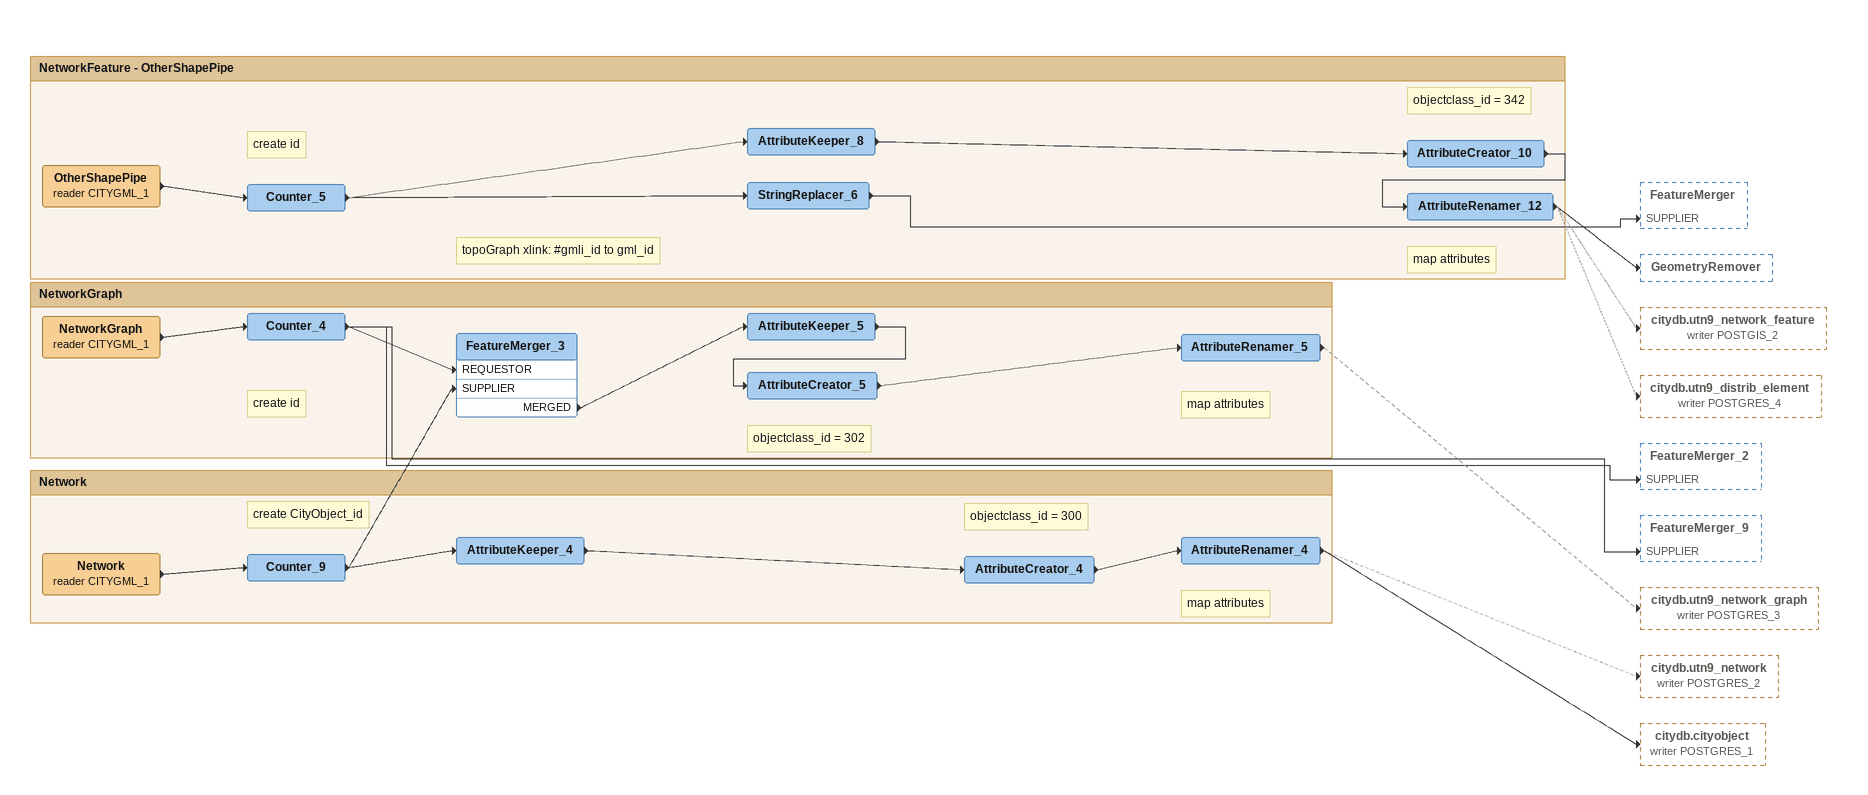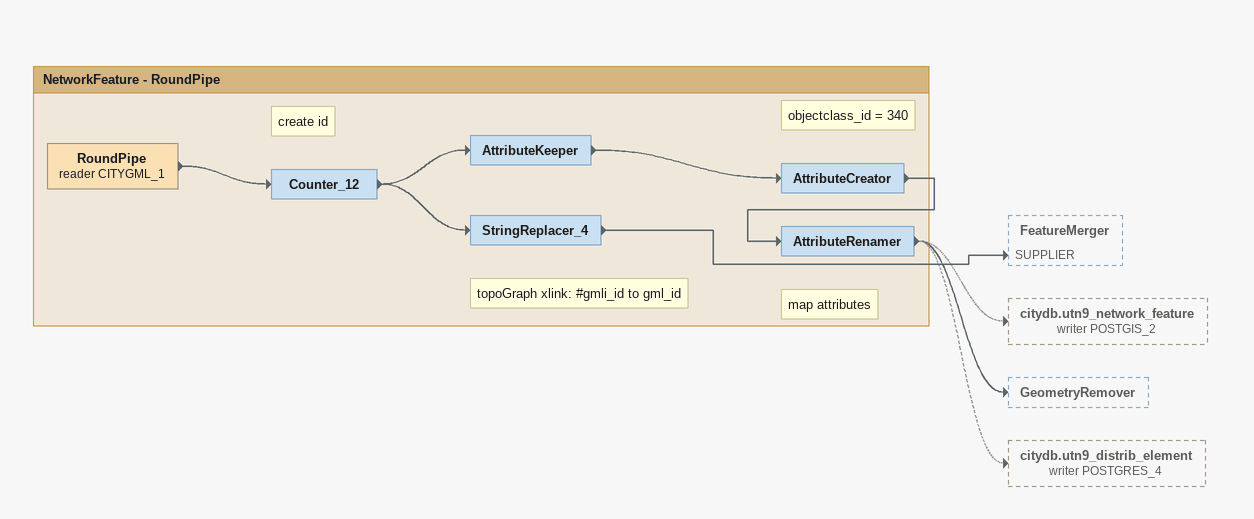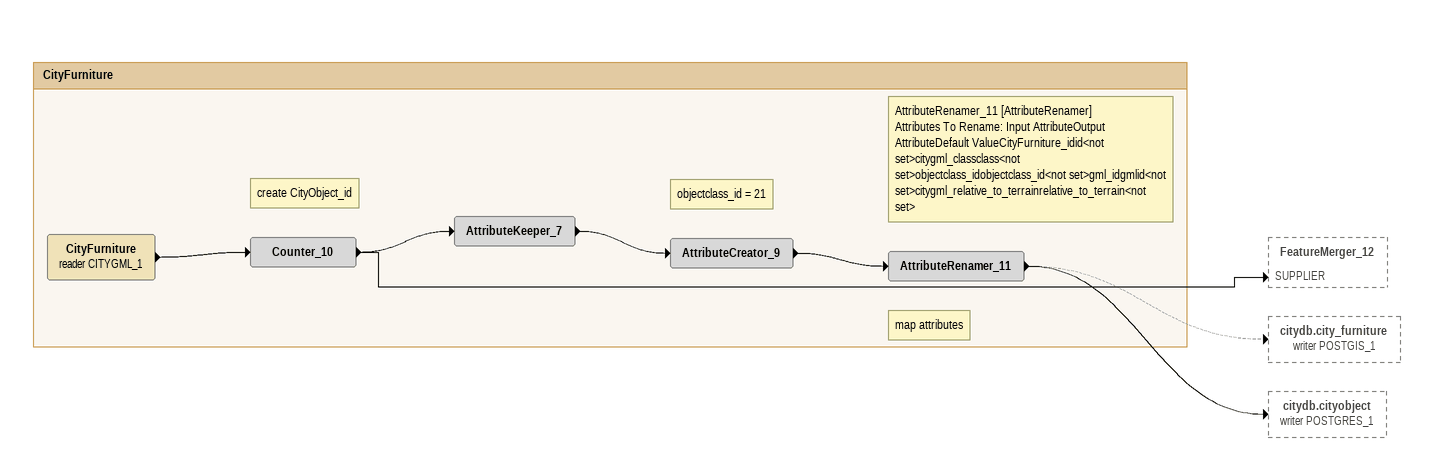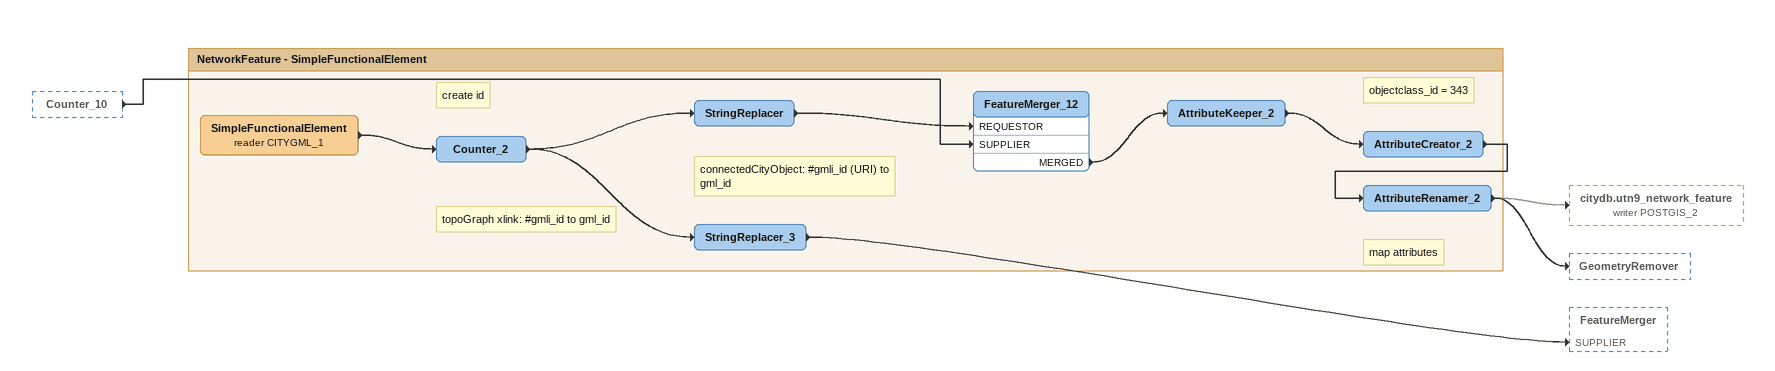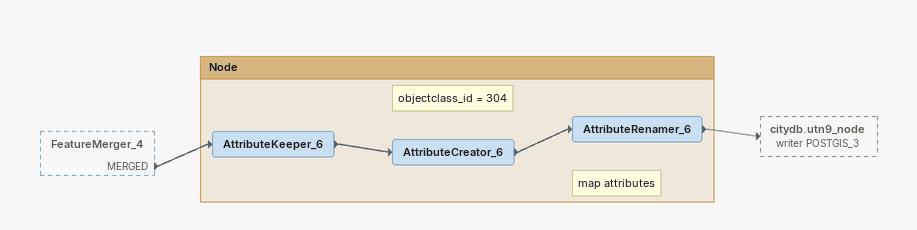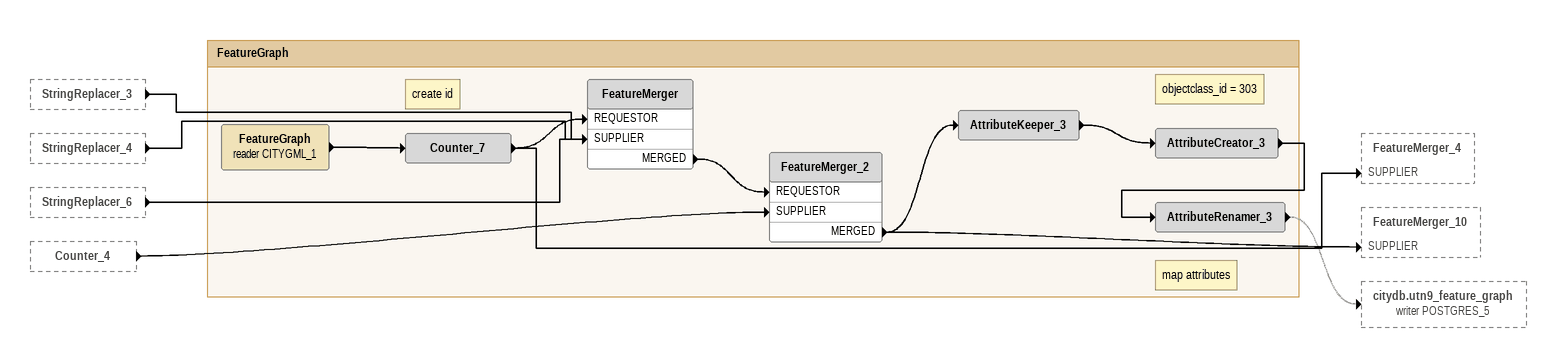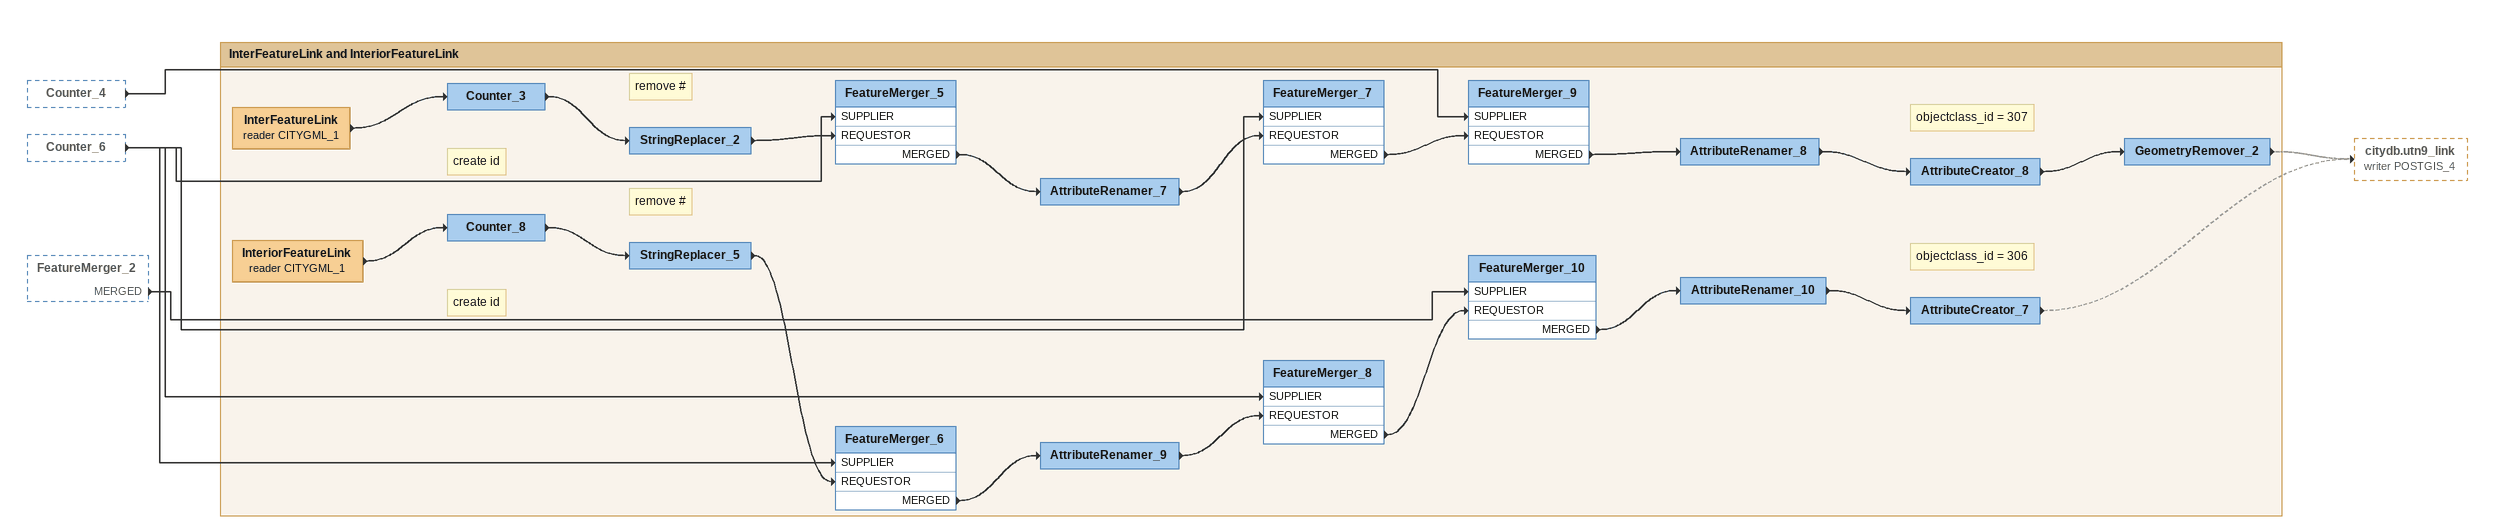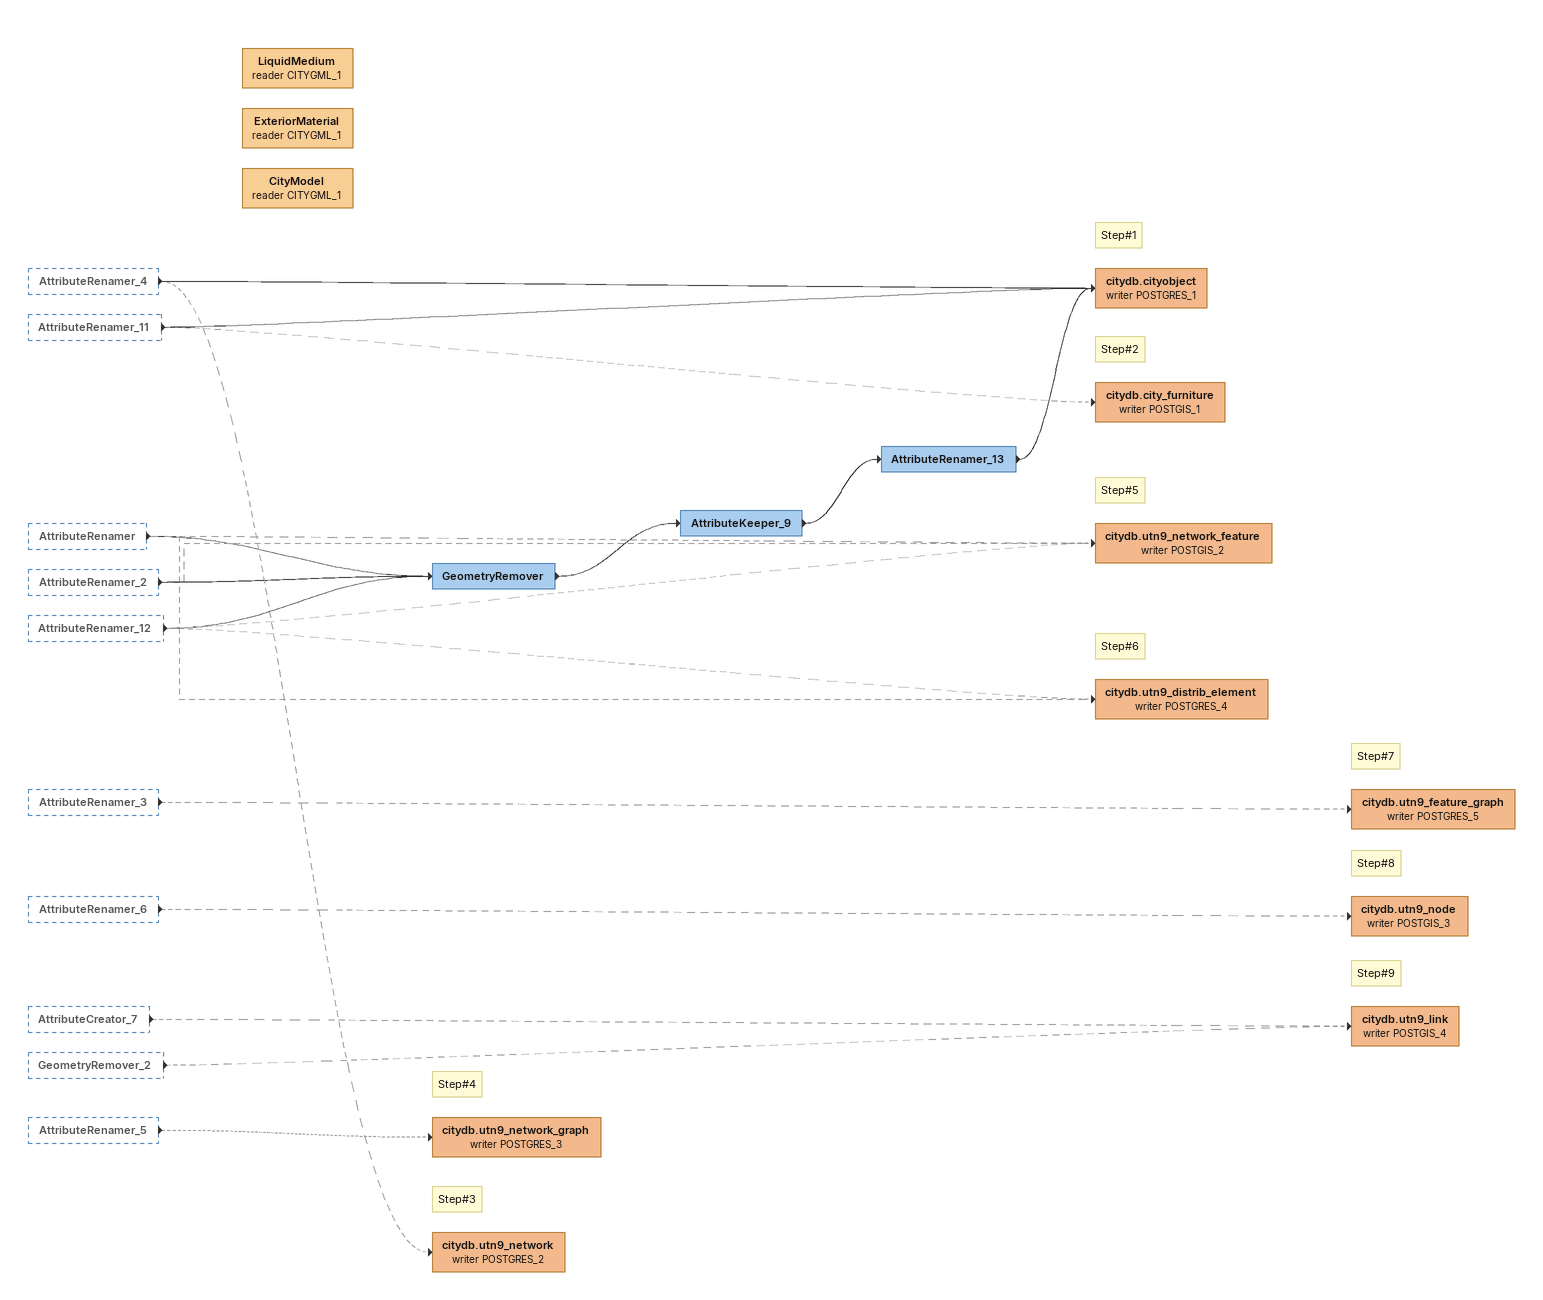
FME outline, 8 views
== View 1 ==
Bookmark: NetworkFeature - OtherShapePipe
OtherShapePipe (reader CITYGML_1)
    -> Counter_5
Note: create id
Counter_5
    -> StringReplacer_6
    -> AttributeKeeper_8
AttributeKeeper_8
    -> AttributeCreator_10
Note: objectclass_id = 342
AttributeCreator_10
    -> AttributeRenamer_12
Note: map attributes
AttributeRenamer_12
    -> GeometryRemover
    -> citydb.utn9_network_feature (writer POSTGIS_2) [off]
    -> citydb.utn9_distrib_element (writer POSTGRES_4) [off]
Note: topoGraph xlink: #gmli_id to gml_id
StringReplacer_6
    -> FeatureMerger [SUPPLIER]

Bookmark: NetworkGraph
NetworkGraph (reader CITYGML_1)
    -> Counter_4
Note: create id
Counter_4
    -> FeatureMerger_2 [SUPPLIER]
    -> FeatureMerger_3 [REQUESTOR]
    -> FeatureMerger_9 [SUPPLIER]
FeatureMerger_3
    MERGED -> AttributeKeeper_5
AttributeKeeper_5
    -> AttributeCreator_5
Note: objectclass_id = 302
AttributeCreator_5
    -> AttributeRenamer_5
Note: map attributes
AttributeRenamer_5
    -> citydb.utn9_network_graph (writer POSTGRES_3) [off]

Bookmark: Network
Network (reader CITYGML_1)
    -> Counter_9
Note: create CityObject_id
Counter_9
    -> FeatureMerger_3 [SUPPLIER]
    -> AttributeKeeper_4
AttributeKeeper_4
    -> AttributeCreator_4
Note: objectclass_id = 300
AttributeCreator_4
    -> AttributeRenamer_4
Note: map attributes
AttributeRenamer_4
    -> citydb.utn9_network (writer POSTGRES_2) [off]
    -> citydb.cityobject (writer POSTGRES_1)

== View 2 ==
Bookmark: NetworkFeature - RoundPipe
RoundPipe (reader CITYGML_1)
    -> Counter_12
Note: create id
Counter_12
    -> AttributeKeeper
    -> StringReplacer_4
AttributeKeeper
    -> AttributeCreator
Note: objectclass_id = 340
AttributeCreator
    -> AttributeRenamer
Note: map attributes
AttributeRenamer
    -> citydb.utn9_network_feature (writer POSTGIS_2) [off]
    -> GeometryRemover
    -> citydb.utn9_distrib_element (writer POSTGRES_4) [off]
Note: topoGraph xlink: #gmli_id to gml_id
StringReplacer_4
    -> FeatureMerger [SUPPLIER]

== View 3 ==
Bookmark: CityFurniture
CityFurniture (reader CITYGML_1)
    -> Counter_10
Note: create CityObject_id
Counter_10
    -> FeatureMerger_12 [SUPPLIER]
    -> AttributeKeeper_7
AttributeKeeper_7
    -> AttributeCreator_9
Note: objectclass_id = 21
AttributeCreator_9
    -> AttributeRenamer_11
Note: AttributeRenamer_11 [AttributeRenamer] / Attributes To Rename: Input AttributeOutput AttributeDefault ValueCityFurniture_idid<not set>citygml_classclass<not set>objectclass_idobjectclass_id<not set>gml_idgmlid<not set>citygml_relative_to_terrainrelative_to_terrain<not set>
Note: map attributes
AttributeRenamer_11
    -> citydb.city_furniture (writer POSTGIS_1) [off]
    -> citydb.cityobject (writer POSTGRES_1)

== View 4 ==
Counter_10 [outside]
    -> FeatureMerger_12 [SUPPLIER]

Bookmark: NetworkFeature - SimpleFunctionalElement
SimpleFunctionalElement (reader CITYGML_1)
    -> Counter_2
Note: create id
Counter_2
    -> StringReplacer_3
    -> StringReplacer
Note: connectedCityObject: #gmli_id (URI) to gml_id
StringReplacer
    -> FeatureMerger_12 [REQUESTOR]
Note: topoGraph xlink: #gmli_id to gml_id
StringReplacer_3
    -> FeatureMerger [SUPPLIER]
FeatureMerger_12
    MERGED -> AttributeKeeper_2
AttributeKeeper_2
    -> AttributeCreator_2
Note: objectclass_id = 343
AttributeCreator_2
    -> AttributeRenamer_2
Note: map attributes
AttributeRenamer_2
    -> citydb.utn9_network_feature (writer POSTGIS_2) [off]
    -> GeometryRemover

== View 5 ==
FeatureMerger_4 [outside]
    MERGED -> AttributeKeeper_6

Bookmark: Node
AttributeKeeper_6
    -> AttributeCreator_6
Note: objectclass_id = 304
AttributeCreator_6
    -> AttributeRenamer_6
Note: map attributes
AttributeRenamer_6
    -> citydb.utn9_node (writer POSTGIS_3) [off]

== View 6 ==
StringReplacer_3 [outside]
    -> FeatureMerger [SUPPLIER]
StringReplacer_4 [outside]
    -> FeatureMerger [SUPPLIER]
StringReplacer_6 [outside]
    -> FeatureMerger [SUPPLIER]
Counter_4 [outside]
    -> FeatureMerger_2 [SUPPLIER]

Bookmark: FeatureGraph
FeatureGraph (reader CITYGML_1)
    -> Counter_7
Note: create id
Counter_7
    -> FeatureMerger [REQUESTOR]
    -> FeatureMerger_4 [SUPPLIER]
FeatureMerger
    MERGED -> FeatureMerger_2 [REQUESTOR]
FeatureMerger_2
    MERGED -> AttributeKeeper_3
    MERGED -> FeatureMerger_10 [SUPPLIER]
AttributeKeeper_3
    -> AttributeCreator_3
Note: objectclass_id = 303
AttributeCreator_3
    -> AttributeRenamer_3
Note: map attributes
AttributeRenamer_3
    -> citydb.utn9_feature_graph (writer POSTGRES_5) [off]

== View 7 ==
Counter_4 [outside]
    -> FeatureMerger_9 [SUPPLIER]
Counter_6 [outside]
    -> FeatureMerger_5 [SUPPLIER]
    -> FeatureMerger_7 [SUPPLIER]
    -> FeatureMerger_6 [SUPPLIER]
    -> FeatureMerger_8 [SUPPLIER]
FeatureMerger_2 [outside]
    MERGED -> FeatureMerger_10 [SUPPLIER]

Bookmark: InterFeatureLink and InteriorFeatureLink
InterFeatureLink (reader CITYGML_1)
    -> Counter_3
Note: create id
Counter_3
    -> StringReplacer_2
Note: remove #
StringReplacer_2
    -> FeatureMerger_5 [REQUESTOR]
FeatureMerger_5
    MERGED -> AttributeRenamer_7
AttributeRenamer_7
    -> FeatureMerger_7 [REQUESTOR]
FeatureMerger_7
    MERGED -> FeatureMerger_9 [REQUESTOR]
InteriorFeatureLink (reader CITYGML_1)
    -> Counter_8
Note: create id
Counter_8
    -> StringReplacer_5
Note: remove #
StringReplacer_5
    -> FeatureMerger_6 [REQUESTOR]
FeatureMerger_6
    MERGED -> AttributeRenamer_9
AttributeRenamer_9
    -> FeatureMerger_8 [REQUESTOR]
FeatureMerger_8
    MERGED -> FeatureMerger_10 [REQUESTOR]
FeatureMerger_10
    MERGED -> AttributeRenamer_10
AttributeRenamer_10
    -> AttributeCreator_7
Note: objectclass_id = 306
AttributeCreator_7
    -> citydb.utn9_link (writer POSTGIS_4) [off]
FeatureMerger_9
    MERGED -> AttributeRenamer_8
AttributeRenamer_8
    -> AttributeCreator_8
Note: objectclass_id = 307
AttributeCreator_8
    -> GeometryRemover_2
GeometryRemover_2
    -> citydb.utn9_link (writer POSTGIS_4) [off]

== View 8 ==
AttributeRenamer_4 [outside]
    -> citydb.utn9_network (writer POSTGRES_2) [off]
    -> citydb.cityobject (writer POSTGRES_1)
AttributeRenamer_11 [outside]
    -> citydb.city_furniture (writer POSTGIS_1) [off]
    -> citydb.cityobject (writer POSTGRES_1)
AttributeRenamer [outside]
    -> citydb.utn9_network_feature (writer POSTGIS_2) [off]
    -> GeometryRemover
    -> citydb.utn9_distrib_element (writer POSTGRES_4) [off]
AttributeRenamer_2 [outside]
    -> citydb.utn9_network_feature (writer POSTGIS_2) [off]
    -> GeometryRemover
AttributeRenamer_12 [outside]
    -> GeometryRemover
    -> citydb.utn9_network_feature (writer POSTGIS_2) [off]
    -> citydb.utn9_distrib_element (writer POSTGRES_4) [off]
AttributeRenamer_3 [outside]
    -> citydb.utn9_feature_graph (writer POSTGRES_5) [off]
AttributeRenamer_6 [outside]
    -> citydb.utn9_node (writer POSTGIS_3) [off]
AttributeCreator_7 [outside]
    -> citydb.utn9_link (writer POSTGIS_4) [off]
GeometryRemover_2 [outside]
    -> citydb.utn9_link (writer POSTGIS_4) [off]
AttributeRenamer_5 [outside]
    -> citydb.utn9_network_graph (writer POSTGRES_3) [off]
LiquidMedium (reader CITYGML_1)
ExteriorMaterial (reader CITYGML_1)
CityModel (reader CITYGML_1)
Note: Step#6
citydb.utn9_distrib_element (writer POSTGRES_4)
Note: Step#8
citydb.utn9_node (writer POSTGIS_3)
Note: Step#7
citydb.utn9_feature_graph (writer POSTGRES_5)
Note: Step#9
citydb.utn9_link (writer POSTGIS_4)
Note: Step#4
citydb.utn9_network_graph (writer POSTGRES_3)
Note: Step#3
citydb.utn9_network (writer POSTGRES_2)
Note: Step#2
citydb.city_furniture (writer POSTGIS_1)
Note: Step#5
citydb.utn9_network_feature (writer POSTGIS_2)
GeometryRemover
    -> AttributeKeeper_9
AttributeKeeper_9
    -> AttributeRenamer_13
AttributeRenamer_13
    -> citydb.cityobject (writer POSTGRES_1)
Note: Step#1
citydb.cityobject (writer POSTGRES_1)
